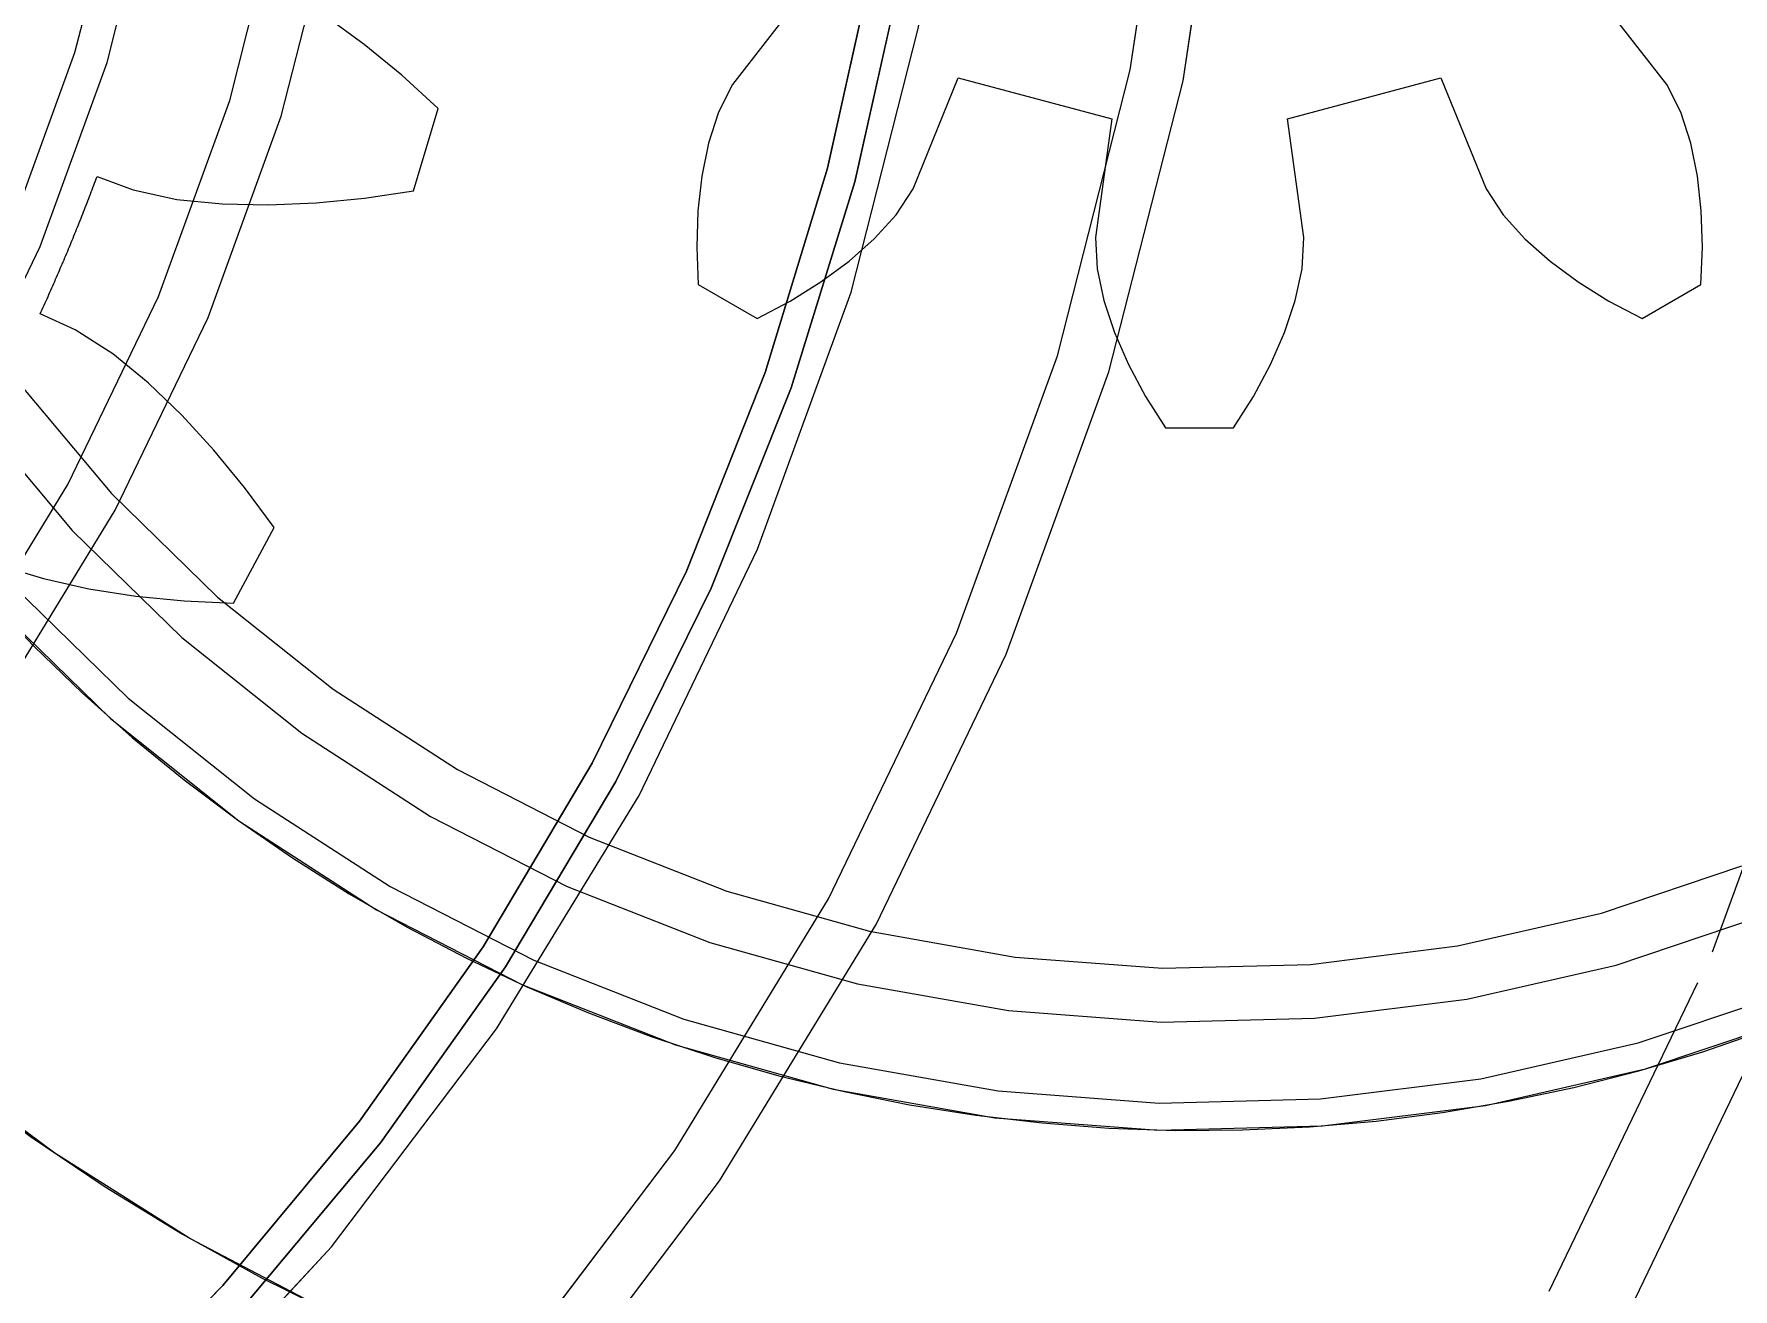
# Model space of a CAD drawing. Header units: millimetres. Extents: x -9 to 243, y -53 to 196.
# Drawn here: x 31.93 to 38.23, y 139.01 to 143.66 of the extents above; entities that cross this region are included whole.
import ezdxf

# ---------------------------------------------------------------- set-up
doc = ezdxf.new("R2010")
doc.units = ezdxf.units.MM
doc.linetypes.add('DASHED', pattern=[1.524, 1.27, -0.254])
doc.layers.add('HIDDEN', color=8, linetype='DASHED')
doc.layers.add('VISIBLE', color=7, linetype='CONTINUOUS')

msp = doc.modelspace()

# ---------------------------------------------------------------- linework, layer by layer
at = {"layer": 'HIDDEN'}
for points in [[(32.70194, 138.94188), (33.21478, 139.55461), (33.67737, 140.2061), (34.0868, 140.89224), (34.44049, 141.60872), (34.73619, 142.35101), (34.97206, 143.11442), (35.14659, 143.89415), (35.25869, 144.68526), (35.30765, 145.48278), (35.29317, 146.28167), (35.21533, 147.07689), (35.07462, 147.86342), (34.87194, 148.6363), (34.60856, 149.39066), (34.28614, 150.12174), (33.90671, 150.82493), (33.47268, 151.49578), (32.98678, 152.13008), (32.45206, 152.72381), (31.87192, 153.27323), (31.25, 153.77487)], [(32.07613, 138.46077), (32.63003, 139.02635), (33.13722, 139.63417), (33.59448, 140.2804), (33.99892, 140.96093), (34.34798, 141.67146), (34.63945, 142.40748), (34.87149, 143.16436), (35.04261, 143.93728), (35.15176, 144.72136), (35.19822, 145.51163), (35.18171, 146.3031), (35.10233, 147.09075), (34.96058, 147.86959), (34.75737, 148.63471), (34.49397, 149.38124), (34.17206, 150.10448), (33.79367, 150.79983), (33.3612, 151.4629), (32.87738, 152.08949), (32.34528, 152.67563), (31.76827, 153.21762), (31.15, 153.71202)], [(27.18651, 138.81724), (27.86219, 139.04425), (28.51191, 139.33742), (29.12921, 139.69381), (29.70795, 140.1099), (30.24239, 140.58155), (30.72722, 141.10407), (31.15761, 141.67226), (31.52928, 142.28048), (31.83855, 142.92269), (32.08235, 143.5925), (32.25823, 144.28326), (32.36447, 144.98809), (32.4, 145.7)], [(27.90759, 138.92858), (28.5686, 139.22684), (29.19662, 139.58943), (29.78543, 140.01275), (30.32916, 140.4926), (30.82241, 141.02419), (31.26028, 141.60226), (31.63842, 142.22105), (31.95306, 142.87442), (32.20109, 143.55587), (32.38003, 144.25863), (32.48812, 144.97572), (32.52426, 145.7)], [(28.78563, 138.80349), (29.45473, 139.1898), (30.08205, 139.64081), (30.66134, 140.15203), (31.18684, 140.7184), (31.65335, 141.33427), (32.05622, 141.99353), (32.39144, 142.68963), (32.65569, 143.41565), (32.84634, 144.16437), (32.96149, 144.92835), (33, 145.7)], [(28.78563, 138.80349), (29.45473, 139.1898), (30.08205, 139.64081), (30.66134, 140.15203), (31.18684, 140.7184), (31.65335, 141.33427), (32.05622, 141.99353), (32.39144, 142.68963), (32.65569, 143.41565), (32.84634, 144.16437), (32.96149, 144.92835), (33, 145.7)], [(28.87687, 138.62552), (29.56324, 139.02179), (30.20674, 139.48444), (30.80098, 140.00886), (31.34005, 140.58984), (31.8186, 141.22161), (32.23186, 141.89788), (32.57574, 142.61194), (32.8468, 143.3567), (33.04237, 144.12474), (33.16049, 144.90844), (33.2, 145.7)], [(28.87687, 138.62552), (29.56324, 139.02179), (30.20674, 139.48444), (30.80098, 140.00886), (31.34005, 140.58984), (31.8186, 141.22161), (32.23186, 141.89788), (32.57574, 142.61194), (32.8468, 143.3567), (33.04237, 144.12474), (33.16049, 144.90844), (33.2, 145.7)], [(32.34409, 138.42679), (33.03301, 139.16928), (33.64459, 139.97667), (34.17273, 140.84094), (34.6122, 141.7535), (34.95862, 142.70529), (35.20855, 143.68684), (35.35951, 144.68839), (35.41, 145.7)], [(33.64585, 138.65505), (34.30558, 139.52601), (34.87531, 140.45834), (35.34938, 141.44275), (35.72308, 142.46948), (35.99269, 143.52832), (36.15554, 144.60874), (36.21, 145.7)], [(33.79906, 138.52649), (34.47082, 139.41335), (35.05095, 140.36269), (35.53367, 141.36507), (35.91419, 142.41053), (36.18872, 143.48869), (36.35454, 144.58882), (36.41, 145.7)], [(37.5451, 139.00444), (38.15067, 140.26191), (38.62802, 141.57343), (38.97241, 142.92595), (39.18043, 144.30605), (39.25, 145.7)], [(37.5451, 139.00444), (38.15067, 140.26191), (38.62802, 141.57343), (38.97241, 142.92595), (39.18043, 144.30605), (39.25, 145.7)], [(37.80857, 138.86097), (38.42711, 140.14538), (38.91469, 141.485), (39.26647, 142.86651), (39.47894, 144.27618), (39.55, 145.7)], [(37.80857, 138.86097), (38.42711, 140.14538), (38.91469, 141.485), (39.26647, 142.86651), (39.47894, 144.27618), (39.55, 145.7)], [(34.79184, 143.82533), (34.51919, 143.4748)], [(34.79184, 143.82533), (34.51919, 143.4748)], [(37.98081, 143.4748), (37.70816, 143.82533)], [(37.98081, 143.4748), (37.70816, 143.82533)], [(33.15409, 143.62266), (33.01185, 143.72665)], [(33.15409, 143.62266), (33.01185, 143.72665)], [(33.29308, 143.50864), (33.15409, 143.62266)], [(33.29308, 143.50864), (33.15409, 143.62266)], [(33.42878, 143.38535), (33.29308, 143.50864)], [(33.42878, 143.38535), (33.29308, 143.50864)], [(35.18832, 143.08848), (35.35556, 143.49986)], [(35.18832, 143.08848), (35.35556, 143.49986)], [(35.35556, 143.49986), (35.92453, 143.34741)], [(35.35556, 143.49986), (35.92453, 143.34741)], [(36.57547, 143.34741), (37.14444, 143.49986)], [(36.57547, 143.34741), (37.14444, 143.49986)], [(37.14444, 143.49986), (37.31168, 143.08848)], [(37.14444, 143.49986), (37.31168, 143.08848)], [(34.51919, 143.4748), (34.46689, 143.37182)], [(34.51919, 143.4748), (34.46689, 143.37182)], [(38.03311, 143.37182), (37.98081, 143.4748)], [(38.03311, 143.37182), (37.98081, 143.4748)], [(33.33635, 143.08067), (33.42878, 143.38535)], [(33.33635, 143.08067), (33.42878, 143.38535)], [(34.46689, 143.37182), (34.43025, 143.25727)], [(34.46689, 143.37182), (34.43025, 143.25727)], [(38.06975, 143.25727), (38.03311, 143.37182)], [(38.06975, 143.25727), (38.03311, 143.37182)], [(35.92453, 143.34741), (35.86368, 142.90752)], [(35.92453, 143.34741), (35.86368, 142.90752)], [(36.63632, 142.90752), (36.57547, 143.34741)], [(36.63632, 142.90752), (36.57547, 143.34741)], [(29.155, 143.26875), (29.27053, 142.95465), (29.39995, 142.64602), (29.54301, 142.34347), (29.69943, 142.0476), (29.86889, 141.75901), (30.05106, 141.47826), (30.24557, 141.20592), (30.45203, 140.94252), (30.67004, 140.6886), (30.89917, 140.44466), (31.13894, 140.21119), (31.38889, 139.98864), (31.64853, 139.77746), (31.91732, 139.57808), (32.19474, 139.39089), (32.48024, 139.21626), (32.77324, 139.05454), (33.07317, 138.90605)], [(34.43025, 143.25727), (34.40524, 143.13494)], [(34.43025, 143.25727), (34.40524, 143.13494)], [(38.09476, 143.13494), (38.06975, 143.25727)], [(38.09476, 143.13494), (38.06975, 143.25727)], [(31.9536, 142.62553), (31.95724, 142.63347), (31.96086, 142.64142), (31.96448, 142.64937), (31.96809, 142.65732), (31.97169, 142.66528), (31.97528, 142.67325), (31.97886, 142.68121), (31.98243, 142.68918), (31.98599, 142.69716), (31.98954, 142.70514), (31.99309, 142.71312), (31.99662, 142.72111), (32.00014, 142.72911), (32.00366, 142.7371), (32.00716, 142.7451), (32.01066, 142.75311), (32.01414, 142.76112), (32.01762, 142.76913), (32.02108, 142.77715), (32.02454, 142.78517), (32.02799, 142.7932), (32.03143, 142.80123), (32.03485, 142.80926), (32.03827, 142.8173), (32.04168, 142.82534), (32.04508, 142.83339), (32.04847, 142.84144), (32.05185, 142.84949), (32.05523, 142.85755), (32.05859, 142.86561), (32.06194, 142.87368), (32.06528, 142.88175), (32.06861, 142.88982), (32.07194, 142.8979), (32.07525, 142.90598), (32.07856, 142.91406), (32.08185, 142.92215), (32.08514, 142.93025), (32.08841, 142.93834), (32.09168, 142.94645), (32.09493, 142.95455), (32.09818, 142.96266), (32.10142, 142.97077), (32.10465, 142.97889), (32.10786, 142.98701), (32.11107, 142.99513), (32.11427, 143.00326), (32.11746, 143.01139), (32.12064, 143.01953), (32.12381, 143.02767), (32.12697, 143.03581), (32.13012, 143.04396), (32.13326, 143.05211), (32.13639, 143.06026), (32.13952, 143.06842), (32.14263, 143.07658), (32.14573, 143.08475), (32.14882, 143.09292), (32.1519, 143.10109), (32.15498, 143.10927), (32.15804, 143.11745), (32.1611, 143.12563), (32.16414, 143.13382)], [(31.9536, 142.62553), (31.95724, 142.63347), (31.96086, 142.64142), (31.96448, 142.64937), (31.96809, 142.65732), (31.97169, 142.66528), (31.97528, 142.67325), (31.97886, 142.68121), (31.98243, 142.68918), (31.98599, 142.69716), (31.98954, 142.70514), (31.99309, 142.71312), (31.99662, 142.72111), (32.00014, 142.72911), (32.00366, 142.7371), (32.00716, 142.7451), (32.01066, 142.75311), (32.01414, 142.76112), (32.01762, 142.76913), (32.02108, 142.77715), (32.02454, 142.78517), (32.02799, 142.7932), (32.03143, 142.80123), (32.03485, 142.80926), (32.03827, 142.8173), (32.04168, 142.82534), (32.04508, 142.83339), (32.04847, 142.84144), (32.05185, 142.84949), (32.05523, 142.85755), (32.05859, 142.86561), (32.06194, 142.87368), (32.06528, 142.88175), (32.06861, 142.88982), (32.07194, 142.8979), (32.07525, 142.90598), (32.07856, 142.91406), (32.08185, 142.92215), (32.08514, 142.93025), (32.08841, 142.93834), (32.09168, 142.94645), (32.09493, 142.95455), (32.09818, 142.96266), (32.10142, 142.97077), (32.10465, 142.97889), (32.10786, 142.98701), (32.11107, 142.99513), (32.11427, 143.00326), (32.11746, 143.01139), (32.12064, 143.01953), (32.12381, 143.02767), (32.12697, 143.03581), (32.13012, 143.04396), (32.13326, 143.05211), (32.13639, 143.06026), (32.13952, 143.06842), (32.14263, 143.07658), (32.14573, 143.08475), (32.14882, 143.09292), (32.1519, 143.10109), (32.15498, 143.10927), (32.15804, 143.11745), (32.1611, 143.12563), (32.16414, 143.13382)], [(32.16414, 143.13382), (32.29777, 143.08422)], [(32.16414, 143.13382), (32.29777, 143.08422)], [(34.40524, 143.13494), (34.39077, 143.00631)], [(34.40524, 143.13494), (34.39077, 143.00631)], [(38.10923, 143.00631), (38.09476, 143.13494)], [(38.10923, 143.00631), (38.09476, 143.13494)], [(32.29777, 143.08422), (32.45927, 143.04887)], [(32.29777, 143.08422), (32.45927, 143.04887)], [(32.97612, 143.03597), (33.15503, 143.05355)], [(32.97612, 143.03597), (33.15503, 143.05355)], [(33.15503, 143.05355), (33.33635, 143.08067)], [(33.15503, 143.05355), (33.33635, 143.08067)], [(35.12529, 142.99169), (35.18832, 143.08848)], [(35.12529, 142.99169), (35.18832, 143.08848)], [(37.31168, 143.08848), (37.37471, 142.99169)], [(37.31168, 143.08848), (37.37471, 142.99169)], [(32.45927, 143.04887), (32.62749, 143.03221)], [(32.45927, 143.04887), (32.62749, 143.03221)], [(32.62749, 143.03221), (32.80008, 143.02853)], [(32.62749, 143.03221), (32.80008, 143.02853)], [(32.80008, 143.02853), (32.97612, 143.03597)], [(32.80008, 143.02853), (32.97612, 143.03597)], [(34.39077, 143.00631), (34.38641, 142.87237)], [(34.39077, 143.00631), (34.38641, 142.87237)], [(35.04441, 142.90268), (35.12529, 142.99169)], [(35.04441, 142.90268), (35.12529, 142.99169)], [(37.37471, 142.99169), (37.45559, 142.90268)], [(37.37471, 142.99169), (37.45559, 142.90268)], [(38.11359, 142.87237), (38.10923, 143.00631)], [(38.11359, 142.87237), (38.10923, 143.00631)], [(34.38641, 142.87237), (34.39199, 142.73389)], [(34.38641, 142.87237), (34.39199, 142.73389)], [(34.95097, 142.81986), (35.04441, 142.90268)], [(34.95097, 142.81986), (35.04441, 142.90268)], [(35.86368, 142.90752), (35.86987, 142.79218)], [(35.86368, 142.90752), (35.86987, 142.79218)], [(36.63013, 142.79218), (36.63632, 142.90752)], [(36.63013, 142.79218), (36.63632, 142.90752)], [(37.45559, 142.90268), (37.54903, 142.81986)], [(37.45559, 142.90268), (37.54903, 142.81986)], [(38.10801, 142.73389), (38.11359, 142.87237)], [(38.10801, 142.73389), (38.11359, 142.87237)], [(34.84681, 142.74302), (34.95097, 142.81986)], [(34.84681, 142.74302), (34.95097, 142.81986)], [(37.54903, 142.81986), (37.65319, 142.74302)], [(37.54903, 142.81986), (37.65319, 142.74302)], [(34.73299, 142.67227), (34.84681, 142.74302)], [(34.73299, 142.67227), (34.84681, 142.74302)], [(35.86987, 142.79218), (35.89542, 142.67466)], [(35.86987, 142.79218), (35.89542, 142.67466)], [(36.60458, 142.67466), (36.63013, 142.79218)], [(36.60458, 142.67466), (36.63013, 142.79218)], [(37.65319, 142.74302), (37.76701, 142.67227)], [(37.65319, 142.74302), (37.76701, 142.67227)], [(34.39199, 142.73389), (34.61028, 142.60786)], [(34.39199, 142.73389), (34.61028, 142.60786)], [(35.89542, 142.67466), (35.93492, 142.55621)], [(35.89542, 142.67466), (35.93492, 142.55621)], [(36.56508, 142.55621), (36.60458, 142.67466)], [(36.56508, 142.55621), (36.60458, 142.67466)], [(37.88972, 142.60786), (38.10801, 142.73389)], [(37.88972, 142.60786), (38.10801, 142.73389)], [(32.08317, 142.56611), (31.9536, 142.62553)], [(32.08317, 142.56611), (31.9536, 142.62553)], [(34.61028, 142.60786), (34.73299, 142.67227)], [(34.61028, 142.60786), (34.73299, 142.67227)], [(37.76701, 142.67227), (37.88972, 142.60786)], [(37.76701, 142.67227), (37.88972, 142.60786)], [(32.22236, 142.47691), (32.08317, 142.56611)], [(32.22236, 142.47691), (32.08317, 142.56611)], [(35.93492, 142.55621), (35.98671, 142.43758)], [(35.93492, 142.55621), (35.98671, 142.43758)], [(36.51329, 142.43758), (36.56508, 142.55621)], [(36.51329, 142.43758), (36.56508, 142.55621)], [(32.35308, 142.36974), (32.22236, 142.47691)], [(32.35308, 142.36974), (32.22236, 142.47691)], [(35.98671, 142.43758), (36.0499, 142.3194)], [(35.98671, 142.43758), (36.0499, 142.3194)], [(36.4501, 142.3194), (36.51329, 142.43758)], [(36.4501, 142.3194), (36.51329, 142.43758)], [(31.86577, 142.37908), (32.21821, 141.95905), (32.61073, 141.5762), (33.03941, 141.23434), (33.5, 140.93686), (33.98792, 140.68672), (34.49832, 140.4864), (35.02613, 140.3379), (35.56611, 140.24268), (36.11288, 140.20171), (36.66102, 140.21538), (37.20506, 140.28356), (37.73962, 140.40557), (38.25938, 140.58019)], [(31.86577, 142.37908), (32.21821, 141.95905), (32.61073, 141.5762), (33.03941, 141.23434), (33.5, 140.93686), (33.98792, 140.68672), (34.49832, 140.4864), (35.02613, 140.3379), (35.56611, 140.24268), (36.11288, 140.20171), (36.66102, 140.21538), (37.20506, 140.28356), (37.73962, 140.40557), (38.25938, 140.58019)], [(32.47773, 142.25031), (32.35308, 142.36974)], [(32.47773, 142.25031), (32.35308, 142.36974)], [(36.0499, 142.3194), (36.12397, 142.20227)], [(36.0499, 142.3194), (36.12397, 142.20227)], [(36.37603, 142.20227), (36.4501, 142.3194)], [(36.37603, 142.20227), (36.4501, 142.3194)], [(31.70634, 142.25831), (32.0716, 141.82302), (32.47839, 141.42625), (32.92266, 141.07195), (33.4, 140.76366), (33.90566, 140.50442), (34.43463, 140.29681), (34.98163, 140.14291), (35.54124, 140.04424), (36.1079, 140.00177), (36.67596, 140.01594), (37.23979, 140.0866), (37.79379, 140.21304), (38.33244, 140.39402)], [(31.70634, 142.25831), (32.0716, 141.82302), (32.47839, 141.42625), (32.92266, 141.07195), (33.4, 140.76366), (33.90566, 140.50442), (34.43463, 140.29681), (34.98163, 140.14291), (35.54124, 140.04424), (36.1079, 140.00177), (36.67596, 140.01594), (37.23979, 140.0866), (37.79379, 140.21304), (38.33244, 140.39402)], [(32.59695, 142.12056), (32.47773, 142.25031)], [(32.59695, 142.12056), (32.47773, 142.25031)], [(36.12397, 142.20227), (36.37603, 142.20227)], [(36.12397, 142.20227), (36.37603, 142.20227)], [(32.71102, 141.98162), (32.59695, 142.12056)], [(32.71102, 141.98162), (32.59695, 142.12056)], [(32.82006, 141.83423), (32.71102, 141.98162)], [(32.82006, 141.83423), (32.71102, 141.98162)], [(32.66997, 141.55343), (32.82006, 141.83423)], [(32.66997, 141.55343), (32.82006, 141.83423)], [(31.80354, 141.69335), (31.96527, 141.64419)], [(31.80354, 141.69335), (31.96527, 141.64419)], [(31.85169, 141.61896), (32.27988, 141.20131), (32.74754, 140.82837), (33.25, 140.50385), (33.78228, 140.23096), (34.33908, 140.01244), (34.91487, 139.85043), (35.50394, 139.74656), (36.10042, 139.70186), (36.69838, 139.71678), (37.29189, 139.79115), (37.87504, 139.92425), (38.44205, 140.11476)], [(31.85169, 141.61896), (32.27988, 141.20131), (32.74754, 140.82837), (33.25, 140.50385), (33.78228, 140.23096), (34.33908, 140.01244), (34.91487, 139.85043), (35.50394, 139.74656), (36.10042, 139.70186), (36.69838, 139.71678), (37.29189, 139.79115), (37.87504, 139.92425), (38.44205, 140.11476)], [(31.85169, 141.61896), (32.27988, 141.20131), (32.74754, 140.82837), (33.25, 140.50385), (33.78228, 140.23096), (34.33908, 140.01244), (34.91487, 139.85043), (35.50394, 139.74656), (36.10042, 139.70186), (36.69838, 139.71678), (37.29189, 139.79115), (37.87504, 139.92425), (38.44205, 140.11476)], [(31.85169, 141.61896), (32.27988, 141.20131), (32.74754, 140.82837), (33.25, 140.50385), (33.78228, 140.23096), (34.33908, 140.01244), (34.91487, 139.85043), (35.50394, 139.74656), (36.10042, 139.70186), (36.69838, 139.71678), (37.29189, 139.79115), (37.87504, 139.92425), (38.44205, 140.11476)], [(31.96527, 141.64419), (32.13383, 141.60691)], [(31.96527, 141.64419), (32.13383, 141.60691)], [(32.13383, 141.60691), (32.30794, 141.57987)], [(32.13383, 141.60691), (32.30794, 141.57987)], [(31.75902, 141.57192), (31.93048, 141.39282), (32.10908, 141.22085), (32.29453, 141.05627), (32.4865, 140.89937), (32.6847, 140.75039), (32.88878, 140.6096), (33.09842, 140.47721), (33.31327, 140.35345), (33.53296, 140.23853), (33.75715, 140.13262), (33.98545, 140.03592), (34.2175, 139.94857), (34.4529, 139.87073), (34.69127, 139.80251), (34.93222, 139.74404), (35.17534, 139.69541), (35.42024, 139.6567), (35.66651, 139.62797), (35.91374, 139.60927), (36.16153, 139.60064), (36.40947, 139.60208), (36.65714, 139.6136), (36.90414, 139.63518), (37.15006, 139.66677), (37.39449, 139.70833), (37.63703, 139.75979), (37.87728, 139.82106), (38.11484, 139.89204), (38.34933, 139.97262)], [(31.77838, 141.55095), (32.21372, 141.12633), (32.68916, 140.74718), (33.2, 140.41725), (33.74115, 140.13981), (34.30723, 139.91764), (34.89262, 139.75294), (35.4915, 139.64734), (36.09792, 139.6019), (36.70585, 139.61706), (37.30925, 139.69267), (37.90213, 139.82799), (38.47858, 140.02167)], [(32.30794, 141.57987), (32.48684, 141.56221)], [(32.30794, 141.57987), (32.48684, 141.56221)], [(32.48684, 141.56221), (32.66997, 141.55343)], [(32.48684, 141.56221), (32.66997, 141.55343)], [(33.03279, 138.92508), (32.50826, 139.20005), (32.00705, 139.51555), (31.5323, 139.86962), (31.08697, 140.26004), (30.67384, 140.68438), (30.29547, 141.14)]]:
    msp.add_lwpolyline(points, dxfattribs=at)
at = {"layer": 'VISIBLE'}
for points in [[(31.25, 153.77487), (31.87192, 153.27323), (32.45206, 152.72381), (32.98678, 152.13008), (33.47268, 151.49578), (33.90671, 150.82493), (34.28614, 150.12174), (34.60856, 149.39066), (34.87194, 148.6363), (35.07462, 147.86342), (35.21533, 147.07689), (35.29317, 146.28167), (35.30765, 145.48278), (35.25869, 144.68526), (35.14659, 143.89415), (34.97206, 143.11442), (34.73619, 142.35101), (34.44049, 141.60872), (34.0868, 140.89224), (33.67737, 140.2061), (33.21478, 139.55461), (32.70194, 138.94188)], [(31.15, 153.71202), (31.76827, 153.21762), (32.34528, 152.67563), (32.87738, 152.08949), (33.3612, 151.4629), (33.79367, 150.79983), (34.17206, 150.10448), (34.49397, 149.38124), (34.75737, 148.63471), (34.96058, 147.86959), (35.10233, 147.09075), (35.18171, 146.3031), (35.19822, 145.51163), (35.15176, 144.72136), (35.04261, 143.93728), (34.87149, 143.16436), (34.63945, 142.40748), (34.34798, 141.67146), (33.99892, 140.96093), (33.59448, 140.2804), (33.13722, 139.63417), (32.63003, 139.02635), (32.07613, 138.46077)], [(32.34409, 138.42679), (33.03301, 139.16928), (33.64459, 139.97667), (34.17273, 140.84094), (34.6122, 141.7535), (34.95862, 142.70529), (35.20855, 143.68684), (35.35951, 144.68839), (35.41, 145.7)], [(33.64585, 138.65505), (34.30558, 139.52601), (34.87531, 140.45834), (35.34938, 141.44275), (35.72308, 142.46948), (35.99269, 143.52832), (36.15554, 144.60874), (36.21, 145.7)], [(33.79906, 138.52649), (34.47082, 139.41335), (35.05095, 140.36269), (35.53367, 141.36507), (35.91419, 142.41053), (36.18872, 143.48869), (36.35454, 144.58882), (36.41, 145.7)]]:
    msp.add_lwpolyline(points, dxfattribs=at)

doc.saveas('drawing.dxf')
